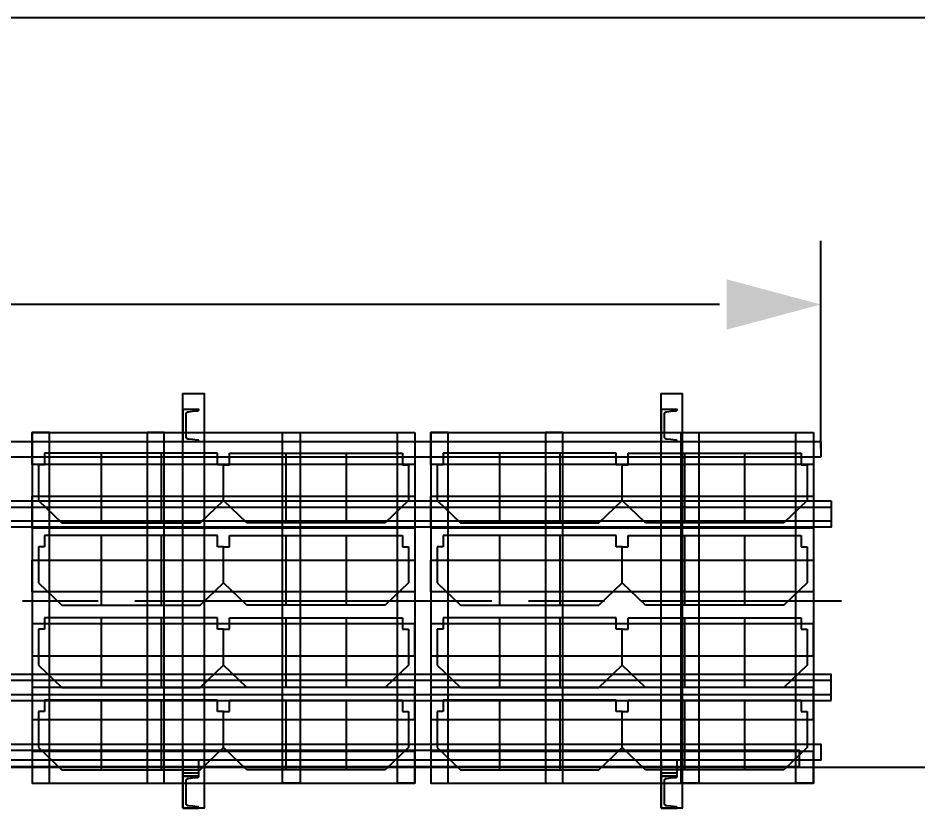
# Model space of a CAD drawing. Extents: x -115306 to 97263, y 46189 to 262006.
# Drawn here: x -1333 to 1489, y 122662 to 125140 of the extents above; entities that cross this region are included whole.
import ezdxf

# ---------------------------------------------------------------- set-up
doc = ezdxf.new("R2010")
doc.units = 0
doc.header["$LTSCALE"] = 508
doc.header["$PDMODE"] = 1
doc.header["$PDSIZE"] = -2
doc.linetypes.add('STYLE_06', pattern=[3.125, 2.083359, -0.347214, 0.347214, -0.347214])
doc.layers.get('0').update_dxf_attribs({"linetype": 'CONTINUOUS'})
doc.layers.get('DEFPOINTS').update_dxf_attribs({"linetype": 'CONTINUOUS'})
doc.layers.add('INSTALACION_NUEVA', color=7, linetype='CONTINUOUS')
doc.styles.add('ARIAL-B', font='arialbd.ttf')
doc.dimstyles.new('ISO', dxfattribs={"dimtxt": 282.222222, "dimasz": 317.5, "dimexe": 200, "dimexo": 0, "dimgap": 1, "dimtad": 1, "dimdec": 1, "dimzin": 15, "dimdsep": 46, "dimtxsty": 'ARIAL-B', "dimblk": 'VW_FILLEDARROW', "dimcen": 0, "dimadec": 0, "dimazin": 0, "dimtfac": 1, "dimtdec": 1, "dimtix": 1, "dimtmove": 0, "dimatfit": 0, "dimldrblk": 'VW_FILLEDARROW', "dimfxl": 1, "dimtolj": 1, "dimtzin": 15, "dimarcsym": 0})

# ---------------------------------------------------------------- blocks, each defined once
blk = doc.blocks.new('*U2631')
at = {"layer": 'INSTALACION_NUEVA', "color": 7, "linetype": 'Continuous'}
blk.add_line((9815.3, 34621.3), (9865.3, 34621.3), dxfattribs=at)
blk.add_lwpolyline([(9815.3, 34611.3), (9865.3, 34611.3), (9865.3, 34661.3), (9815.3, 34661.3)], close=True, dxfattribs=at)
blk = doc.blocks.new('*U2632')
at = {"layer": 'INSTALACION_NUEVA', "color": 7, "linetype": 'Continuous'}
blk.add_line((11315.3, 34621.3), (11365.3, 34621.3), dxfattribs=at)
blk.add_lwpolyline([(11315.3, 34611.3), (11365.3, 34611.3), (11365.3, 34661.3), (11315.3, 34661.3)], close=True, dxfattribs=at)
blk = doc.blocks.new('*U2635')
at = {"layer": 'INSTALACION_NUEVA', "color": 4, "linetype": 'Continuous'}
for points in [[(11848.3, 35474.3), (11848.3, 35392.3), (-14151.7, 35392.3), (-14151.7, 35474.3)], [(11848.3, 35455.3), (11848.3, 35411.3), (-14151.7, 35411.3), (-14151.7, 35455.3)]]:
    blk.add_lwpolyline(points, close=True, dxfattribs=at)
blk = doc.blocks.new('*U2636')
at = {"layer": 'INSTALACION_NUEVA', "color": 4, "linetype": 'Continuous'}
for points in [[(11848.3, 34848.3), (11848.3, 34930.3), (-14151.7, 34930.3), (-14151.7, 34848.3)], [(11848.3, 34867.3), (11848.3, 34911.3), (-14151.7, 34911.3), (-14151.7, 34867.3)]]:
    blk.add_lwpolyline(points, close=True, dxfattribs=at)
blk = doc.blocks.new('*U2637')
at = {"layer": 'INSTALACION_NUEVA', "color": 4, "linetype": 'STYLE_06'}
blk.add_line((-14147.9, 35161.3), (11852.1, 35161.3), dxfattribs=at)
at = {"layer": 'INSTALACION_NUEVA', "color": 7, "linetype": 'Continuous'}
for points in [[(9815.3, 34511.3), (9815.3, 35811.3), (9881.3, 35811.3), (9881.3, 34511.3)], [(11315.3, 34511.3), (11315.3, 35811.3), (11381.3, 35811.3), (11381.3, 34511.3)], [(9815.3, 35661.3), (9865.3, 35661.3), (9865.3, 35661.8), (9865.3, 35662.1), (9865.3, 35662.5), (9865.2, 35662.8), (9865, 35663.1), (9864.9, 35663.4), (9864.6, 35663.7), (9864.4, 35663.9), (9864.1, 35664.2), (9863.8, 35664.4), (9863.5, 35664.6), (9863.1, 35664.8), (9862.7, 35665), (9862.3, 35665.1), (9861.9, 35665.3), (9861.5, 35665.3), (9861, 35665.4), (9845.4, 35667), (9832.4, 35668.4), (9831.7, 35668.5), (9831, 35668.6), (9830.4, 35668.8), (9829.7, 35669), (9829.1, 35669.3), (9828.5, 35669.6), (9828, 35670), (9827.5, 35670.3), (9827, 35670.8), (9826.6, 35671.2), (9826.3, 35671.7), (9826, 35672.1), (9825.8, 35672.6), (9825.6, 35673.1), (9825.5, 35673.7), (9825.5, 35674.2), (9825.5, 35711.3), (9825.5, 35748.5), (9825.5, 35749), (9825.6, 35749.5), (9825.8, 35750), (9826, 35750.5), (9826.3, 35751), (9826.6, 35751.4), (9827, 35751.9), (9827.5, 35752.3), (9828, 35752.7), (9828.5, 35753), (9829.1, 35753.3), (9829.7, 35753.6), (9830.4, 35753.8), (9831, 35754), (9831.7, 35754.2), (9832.4, 35754.3), (9845.4, 35755.6), (9861, 35757.2), (9861.5, 35757.3), (9861.9, 35757.4), (9862.3, 35757.5), (9862.7, 35757.6), (9863.1, 35757.8), (9863.5, 35758), (9863.8, 35758.2), (9864.1, 35758.4), (9864.4, 35758.7), (9864.6, 35759), (9864.9, 35759.3), (9865, 35759.6), (9865.2, 35759.9), (9865.3, 35760.2), (9865.3, 35760.5), (9865.3, 35760.8), (9865.3, 35761.3), (9815.3, 35761.3), (9815.3, 35661.3)], [(11315.3, 35661.3), (11365.3, 35661.3), (11365.3, 35661.8), (11365.3, 35662.1), (11365.3, 35662.5), (11365.2, 35662.8), (11365, 35663.1), (11364.9, 35663.4), (11364.6, 35663.7), (11364.4, 35663.9), (11364.1, 35664.2), (11363.8, 35664.4), (11363.5, 35664.6), (11363.1, 35664.8), (11362.7, 35665), (11362.3, 35665.1), (11361.9, 35665.3), (11361.5, 35665.3), (11361, 35665.4), (11345.4, 35667), (11332.4, 35668.4), (11331.7, 35668.5), (11331, 35668.6), (11330.4, 35668.8), (11329.7, 35669), (11329.1, 35669.3), (11328.5, 35669.6), (11328, 35670), (11327.5, 35670.3), (11327, 35670.8), (11326.6, 35671.2), (11326.3, 35671.7), (11326, 35672.1), (11325.8, 35672.6), (11325.6, 35673.1), (11325.5, 35673.7), (11325.5, 35674.2), (11325.5, 35711.3), (11325.5, 35748.5), (11325.5, 35749), (11325.6, 35749.5), (11325.8, 35750), (11326, 35750.5), (11326.3, 35751), (11326.6, 35751.4), (11327, 35751.9), (11327.5, 35752.3), (11328, 35752.7), (11328.5, 35753), (11329.1, 35753.3), (11329.7, 35753.6), (11330.4, 35753.8), (11331, 35754), (11331.7, 35754.2), (11332.4, 35754.3), (11345.4, 35755.6), (11361, 35757.2), (11361.5, 35757.3), (11361.9, 35757.4), (11362.3, 35757.5), (11362.7, 35757.6), (11363.1, 35757.8), (11363.5, 35758), (11363.8, 35758.2), (11364.1, 35758.4), (11364.4, 35758.7), (11364.6, 35759), (11364.9, 35759.3), (11365, 35759.6), (11365.2, 35759.9), (11365.3, 35760.2), (11365.3, 35760.5), (11365.3, 35760.8), (11365.3, 35761.3), (11315.3, 35761.3), (11315.3, 35661.3)], [(11815.3, 35611.3), (-12684.7, 35611.3), (-12684.7, 35661.3), (11815.3, 35661.3)], [(-12684.7, 34711.3), (11815.3, 34711.3), (11815.3, 34661.3), (-12684.7, 34661.3)], [(9815.3, 34511.3), (9865.3, 34511.3), (9865.3, 34511.8), (9865.3, 34512.1), (9865.3, 34512.5), (9865.2, 34512.8), (9865, 34513.1), (9864.9, 34513.4), (9864.6, 34513.7), (9864.4, 34513.9), (9864.1, 34514.2), (9863.8, 34514.4), (9863.5, 34514.6), (9863.1, 34514.8), (9862.7, 34515), (9862.3, 34515.1), (9861.9, 34515.3), (9861.5, 34515.3), (9861, 34515.4), (9845.4, 34517), (9832.4, 34518.4), (9831.7, 34518.5), (9831, 34518.6), (9830.4, 34518.8), (9829.7, 34519), (9829.1, 34519.3), (9828.5, 34519.6), (9828, 34520), (9827.5, 34520.3), (9827, 34520.8), (9826.6, 34521.2), (9826.3, 34521.7), (9826, 34522.1), (9825.8, 34522.6), (9825.6, 34523.1), (9825.5, 34523.7), (9825.5, 34524.2), (9825.5, 34561.3), (9825.5, 34598.5), (9825.5, 34599), (9825.6, 34599.5), (9825.8, 34600), (9826, 34600.5), (9826.3, 34601), (9826.6, 34601.4), (9827, 34601.9), (9827.5, 34602.3), (9828, 34602.7), (9828.5, 34603), (9829.1, 34603.3), (9829.7, 34603.6), (9830.4, 34603.8), (9831, 34604), (9831.7, 34604.2), (9832.4, 34604.3), (9845.4, 34605.6), (9861, 34607.2), (9861.5, 34607.3), (9861.9, 34607.4), (9862.3, 34607.5), (9862.7, 34607.6), (9863.1, 34607.8), (9863.5, 34608), (9863.8, 34608.2), (9864.1, 34608.4), (9864.4, 34608.7), (9864.6, 34609), (9864.9, 34609.3), (9865, 34609.6), (9865.2, 34609.9), (9865.3, 34610.2), (9865.3, 34610.5), (9865.3, 34610.8), (9865.3, 34611.3), (9815.3, 34611.3), (9815.3, 34511.3)], [(11315.3, 34511.3), (11365.3, 34511.3), (11365.3, 34511.8), (11365.3, 34512.1), (11365.3, 34512.5), (11365.2, 34512.8), (11365, 34513.1), (11364.9, 34513.4), (11364.6, 34513.7), (11364.4, 34513.9), (11364.1, 34514.2), (11363.8, 34514.4), (11363.5, 34514.6), (11363.1, 34514.8), (11362.7, 34515), (11362.3, 34515.1), (11361.9, 34515.3), (11361.5, 34515.3), (11361, 34515.4), (11345.4, 34517), (11332.4, 34518.4), (11331.7, 34518.5), (11331, 34518.6), (11330.4, 34518.8), (11329.7, 34519), (11329.1, 34519.3), (11328.5, 34519.6), (11328, 34520), (11327.5, 34520.3), (11327, 34520.8), (11326.6, 34521.2), (11326.3, 34521.7), (11326, 34522.1), (11325.8, 34522.6), (11325.6, 34523.1), (11325.5, 34523.7), (11325.5, 34524.2), (11325.5, 34561.3), (11325.5, 34598.5), (11325.5, 34599), (11325.6, 34599.5), (11325.8, 34600), (11326, 34600.5), (11326.3, 34601), (11326.6, 34601.4), (11327, 34601.9), (11327.5, 34602.3), (11328, 34602.7), (11328.5, 34603), (11329.1, 34603.3), (11329.7, 34603.6), (11330.4, 34603.8), (11331, 34604), (11331.7, 34604.2), (11332.4, 34604.3), (11345.4, 34605.6), (11361, 34607.2), (11361.5, 34607.3), (11361.9, 34607.4), (11362.3, 34607.5), (11362.7, 34607.6), (11363.1, 34607.8), (11363.5, 34608), (11363.8, 34608.2), (11364.1, 34608.4), (11364.4, 34608.7), (11364.6, 34609), (11364.9, 34609.3), (11365, 34609.6), (11365.2, 34609.9), (11365.3, 34610.2), (11365.3, 34610.5), (11365.3, 34610.8), (11365.3, 34611.3), (11315.3, 34611.3), (11315.3, 34511.3)]]:
    blk.add_lwpolyline(points, close=True, dxfattribs=at)
at = {"layer": 'INSTALACION_NUEVA', "color": 4, "linetype": 'Continuous'}
blk.add_lwpolyline([(-14151.5, 34641.3), (11748.5, 34641.3), (11748.5, 34691.3), (-14151.5, 34691.3)], close=True, dxfattribs=at)
at = {"layer": 'INSTALACION_NUEVA', "color": 4}
for name in ['*U2635', '*U2636']:
    blk.add_blockref(name, (0, 0), dxfattribs=at)
at = {"layer": 'INSTALACION_NUEVA', "color": 7}
for name in ['*U2631', '*U2632']:
    blk.add_blockref(name, (0, 0), dxfattribs=at)
blk = doc.blocks.new('*U2642')
at = {"layer": 'INSTALACION_NUEVA', "color": 4, "linetype": 'STYLE_06'}
blk.add_line((-14086.6, 35161.4), (11880.4, 35161.4), dxfattribs=at)
at = {"layer": 'INSTALACION_NUEVA', "color": 4}
blk.add_blockref('*U2637', (0, 0), dxfattribs=at)
blk = doc.blocks.new('VW_FILLEDARROW')
at = {"color": 0}
blk.add_solid([(0, 0), (-0.9302, -0.2492), (-0.9302, 0.2492)], dxfattribs=at)
blk = doc.blocks.new('*D3640')
at = {"layer": 'DEFPOINTS', "color": 0, "linetype": 'Continuous'}
for p in [(-23315.6, 124241.7), (-23315.6, 123790.1), (1184.4, 123790.1)]:
    blk.add_point(p, dxfattribs=at)
at = {"layer": 'INSTALACION_NUEVA', "color": 0, "linetype": 'Continuous', "lineweight": -2}
for p, q in [((-23315.6, 123790.1), (-23315.6, 124441.7)), ((1184.4, 123790.1), (1184.4, 124441.7)), ((866.9, 124241.7), (-22998.1, 124241.7))]:
    blk.add_line(p, q, dxfattribs=at)
at = {"layer": 'INSTALACION_NUEVA', "color": 0, "linetype": 'Continuous', "lineweight": -2, "xscale": 317.5, "yscale": 317.5, "zscale": 317.5, "rotation": 180}
blk.add_blockref('VW_FILLEDARROW', (-23315.6, 124241.7), dxfattribs=at)
at = {"layer": 'INSTALACION_NUEVA', "color": 0, "linetype": 'Continuous', "lineweight": -2, "xscale": 317.5, "yscale": 317.5, "zscale": 317.5}
blk.add_blockref('VW_FILLEDARROW', (1184.4, 124241.7), dxfattribs=at)
at = {"layer": 'INSTALACION_NUEVA', "color": 0, "linetype": 'Continuous', "insert": (-11065.6, 124386.8), "char_height": 282.22, "attachment_point": 5, "style": 'ARIAL-B'}
blk.add_mtext('\\A1;24500', dxfattribs=at)
blk = doc.blocks.new('*U3269')
at = {"layer": 'INSTALACION_NUEVA', "color": 4, "linetype": 'Continuous'}
for points in [[(9342.6, 35689), (9342.6, 34589), (9396.6, 34589), (9396.6, 35689)], [(10542.6, 35689), (10542.6, 35589), (9342.6, 35589), (9342.6, 35689)], [(9702.6, 35689), (9702.6, 34589), (9756.6, 34589), (9756.6, 35689)], [(10182.6, 35689), (10182.6, 34589), (10127.6, 34589), (10127.6, 35689)], [(10542.6, 35689), (10542.6, 34589), (10487.6, 34589), (10487.6, 35689)], [(10542.6, 35489), (10542.6, 35389), (9342.6, 35389), (9342.6, 35489)], [(10542.6, 35289), (10542.6, 35189), (9342.6, 35189), (9342.6, 35289)], [(10542.6, 34989), (10542.6, 35089), (9342.6, 35089), (9342.6, 34989)], [(10542.6, 34789), (10542.6, 34889), (9342.6, 34889), (9342.6, 34789)], [(10542.6, 34589), (10542.6, 34689), (9342.6, 34689), (9342.6, 34589)]]:
    blk.add_lwpolyline(points, close=True, dxfattribs=at)
blk = doc.blocks.new('*U3270')
at = {"layer": 'INSTALACION_NUEVA', "color": 1, "linetype": 'Continuous'}
for p, q in [((9381.3, 35624), (9381.3, 35588)), ((9923.9, 35624), (9381.3, 35624)), ((9558.4, 35624), (9558.4, 35405.3)), ((9746.8, 35624), (9746.8, 35405.3)), ((9923.9, 35588), (9923.9, 35624)), ((9362.6, 35588), (9362.6, 35554.3)), ((9381.3, 35588), (9362.6, 35588)), ((9942.6, 35588), (9923.9, 35588)), ((9942.6, 35554.3), (9942.6, 35588)), ((9362.6, 35554.3), (9362.6, 35509.3)), ((9942.6, 35509.3), (9942.6, 35554.3)), ((9362.6, 35509.3), (9362.6, 35475.5)), ((9942.6, 35475.5), (9942.6, 35509.3)), ((9362.6, 35475.5), (9435.6, 35405.3)), ((9869.6, 35405.3), (9942.6, 35475.5)), ((9435.6, 35405.3), (9869.6, 35405.3))]:
    blk.add_line(p, q, dxfattribs=at)
blk = doc.blocks.new('*U3271')
at = {"layer": 'INSTALACION_NUEVA', "color": 1, "linetype": 'Continuous'}
for p, q in [((9381.3, 35366), (9381.3, 35330)), ((9923.9, 35366), (9381.3, 35366)), ((9558.4, 35366), (9558.4, 35147.3)), ((9746.8, 35366), (9746.8, 35147.3)), ((9923.9, 35330), (9923.9, 35366)), ((9362.6, 35330), (9362.6, 35296.3)), ((9381.3, 35330), (9362.6, 35330)), ((9942.6, 35330), (9923.9, 35330)), ((9942.6, 35296.3), (9942.6, 35330)), ((9362.6, 35296.3), (9362.6, 35251.3)), ((9942.6, 35251.3), (9942.6, 35296.3)), ((9362.6, 35251.3), (9362.6, 35217.5)), ((9942.6, 35217.5), (9942.6, 35251.3)), ((9362.6, 35217.5), (9435.6, 35147.3)), ((9869.6, 35147.3), (9942.6, 35217.5)), ((9435.6, 35147.3), (9869.6, 35147.3))]:
    blk.add_line(p, q, dxfattribs=at)
blk = doc.blocks.new('*U3272')
at = {"layer": 'INSTALACION_NUEVA', "color": 1, "linetype": 'Continuous'}
for p, q in [((9381.3, 35108), (9381.3, 35072)), ((9923.9, 35108), (9381.3, 35108)), ((9558.4, 35108), (9558.4, 34889.3)), ((9746.8, 35108), (9746.8, 34889.3)), ((9923.9, 35072), (9923.9, 35108)), ((9362.6, 35072), (9362.6, 35038.3)), ((9381.3, 35072), (9362.6, 35072)), ((9942.6, 35072), (9923.9, 35072)), ((9942.6, 35038.3), (9942.6, 35072)), ((9362.6, 35038.3), (9362.6, 34993.3)), ((9942.6, 34993.3), (9942.6, 35038.3)), ((9362.6, 34993.3), (9362.6, 34959.5)), ((9942.6, 34959.5), (9942.6, 34993.3)), ((9362.6, 34959.5), (9435.6, 34889.3)), ((9869.6, 34889.3), (9942.6, 34959.5)), ((9435.6, 34889.3), (9869.6, 34889.3))]:
    blk.add_line(p, q, dxfattribs=at)
blk = doc.blocks.new('*U3273')
at = {"layer": 'INSTALACION_NUEVA', "color": 1, "linetype": 'Continuous'}
for p, q in [((9381.3, 34850), (9381.3, 34814)), ((9923.9, 34850), (9381.3, 34850)), ((9558.4, 34850), (9558.4, 34631.3)), ((9746.8, 34850), (9746.8, 34631.3)), ((9923.9, 34814), (9923.9, 34850)), ((9362.6, 34814), (9362.6, 34780.3)), ((9381.3, 34814), (9362.6, 34814)), ((9942.6, 34814), (9923.9, 34814)), ((9942.6, 34780.3), (9942.6, 34814)), ((9362.6, 34780.3), (9362.6, 34735.3)), ((9942.6, 34735.3), (9942.6, 34780.3)), ((9362.6, 34735.3), (9362.6, 34701.5)), ((9942.6, 34701.5), (9942.6, 34735.3)), ((9362.6, 34701.5), (9435.6, 34631.3)), ((9869.6, 34631.3), (9942.6, 34701.5)), ((9435.6, 34631.3), (9869.6, 34631.3))]:
    blk.add_line(p, q, dxfattribs=at)
blk = doc.blocks.new('*U3274')
at = {"layer": 'INSTALACION_NUEVA', "color": 1}
for name in ['*U3270', '*U3271', '*U3272', '*U3273']:
    blk.add_blockref(name, (0, 0), dxfattribs=at)
blk = doc.blocks.new('*U3275')
at = {"layer": 'INSTALACION_NUEVA', "color": 1, "linetype": 'Continuous'}
for p, q in [((9961.3, 35624), (10503.9, 35624)), ((9961.3, 35588), (9961.3, 35624)), ((10138.4, 35624), (10138.4, 35405.3)), ((10326.8, 35624), (10326.8, 35405.3)), ((10503.9, 35624), (10503.9, 35588)), ((9942.6, 35588), (9961.3, 35588)), ((9942.6, 35554.3), (9942.6, 35588)), ((10503.9, 35588), (10522.6, 35588)), ((10522.6, 35588), (10522.6, 35554.3)), ((9942.6, 35509.3), (9942.6, 35554.3)), ((10522.6, 35554.3), (10522.6, 35509.3)), ((9942.6, 35475.5), (9942.6, 35509.3)), ((10522.6, 35509.3), (10522.6, 35475.5)), ((10015.6, 35405.3), (9942.6, 35475.5)), ((10522.6, 35475.5), (10449.6, 35405.3)), ((10449.6, 35405.3), (10015.6, 35405.3))]:
    blk.add_line(p, q, dxfattribs=at)
blk = doc.blocks.new('*U3276')
at = {"layer": 'INSTALACION_NUEVA', "color": 1, "linetype": 'Continuous'}
for p, q in [((9961.3, 35366), (10503.9, 35366)), ((9961.3, 35330), (9961.3, 35366)), ((10138.4, 35366), (10138.4, 35147.3)), ((10326.8, 35366), (10326.8, 35147.3)), ((10503.9, 35366), (10503.9, 35330)), ((9942.6, 35330), (9961.3, 35330)), ((9942.6, 35296.3), (9942.6, 35330)), ((10503.9, 35330), (10522.6, 35330)), ((10522.6, 35330), (10522.6, 35296.3)), ((9942.6, 35251.3), (9942.6, 35296.3)), ((10522.6, 35296.3), (10522.6, 35251.3)), ((9942.6, 35217.5), (9942.6, 35251.3)), ((10522.6, 35251.3), (10522.6, 35217.5)), ((10015.6, 35147.3), (9942.6, 35217.5)), ((10522.6, 35217.5), (10449.6, 35147.3)), ((10449.6, 35147.3), (10015.6, 35147.3))]:
    blk.add_line(p, q, dxfattribs=at)
blk = doc.blocks.new('*U3277')
at = {"layer": 'INSTALACION_NUEVA', "color": 1, "linetype": 'Continuous'}
for p, q in [((9961.3, 35108), (10503.9, 35108)), ((9961.3, 35072), (9961.3, 35108)), ((10138.4, 35108), (10138.4, 34889.3)), ((10326.8, 35108), (10326.8, 34889.3)), ((10503.9, 35108), (10503.9, 35072)), ((9942.6, 35072), (9961.3, 35072)), ((9942.6, 35038.3), (9942.6, 35072)), ((10503.9, 35072), (10522.6, 35072)), ((10522.6, 35072), (10522.6, 35038.3)), ((9942.6, 34993.3), (9942.6, 35038.3)), ((10522.6, 35038.3), (10522.6, 34993.3)), ((9942.6, 34959.5), (9942.6, 34993.3)), ((10522.6, 34993.3), (10522.6, 34959.5)), ((10015.6, 34889.3), (9942.6, 34959.5)), ((10522.6, 34959.5), (10449.6, 34889.3)), ((10449.6, 34889.3), (10015.6, 34889.3))]:
    blk.add_line(p, q, dxfattribs=at)
blk = doc.blocks.new('*U3278')
at = {"layer": 'INSTALACION_NUEVA', "color": 1, "linetype": 'Continuous'}
for p, q in [((9961.3, 34850), (10503.9, 34850)), ((9961.3, 34814), (9961.3, 34850)), ((10138.4, 34850), (10138.4, 34631.3)), ((10326.8, 34850), (10326.8, 34631.3)), ((10503.9, 34850), (10503.9, 34814)), ((9942.6, 34814), (9961.3, 34814)), ((9942.6, 34780.3), (9942.6, 34814)), ((10503.9, 34814), (10522.6, 34814)), ((10522.6, 34814), (10522.6, 34780.3)), ((9942.6, 34735.3), (9942.6, 34780.3)), ((10522.6, 34780.3), (10522.6, 34735.3)), ((9942.6, 34701.5), (9942.6, 34735.3)), ((10522.6, 34735.3), (10522.6, 34701.5)), ((10015.6, 34631.3), (9942.6, 34701.5)), ((10522.6, 34701.5), (10449.6, 34631.3)), ((10449.6, 34631.3), (10015.6, 34631.3))]:
    blk.add_line(p, q, dxfattribs=at)
blk = doc.blocks.new('*U3279')
at = {"layer": 'INSTALACION_NUEVA', "color": 1}
for name in ['*U3275', '*U3276', '*U3277', '*U3278']:
    blk.add_blockref(name, (0, 0), dxfattribs=at)
blk = doc.blocks.new('*U3280')
at = {"layer": 'INSTALACION_NUEVA', "color": 4}
for name in ['*U3269', '*U3274', '*U3279']:
    blk.add_blockref(name, (0, 0), dxfattribs=at)
blk = doc.blocks.new('*U3257')
at = {"layer": 'INSTALACION_NUEVA', "color": 4, "linetype": 'Continuous'}
for points in [[(10592.6, 35689), (10592.6, 34589), (10646.6, 34589), (10646.6, 35689)], [(11792.6, 35689), (11792.6, 35589), (10592.6, 35589), (10592.6, 35689)], [(10952.6, 35689), (10952.6, 34589), (11006.6, 34589), (11006.6, 35689)], [(11432.6, 35689), (11432.6, 34589), (11377.6, 34589), (11377.6, 35689)], [(11792.6, 35689), (11792.6, 34589), (11737.6, 34589), (11737.6, 35689)], [(11792.6, 35489), (11792.6, 35389), (10592.6, 35389), (10592.6, 35489)], [(11792.6, 35289), (11792.6, 35189), (10592.6, 35189), (10592.6, 35289)], [(11792.6, 34989), (11792.6, 35089), (10592.6, 35089), (10592.6, 34989)], [(11792.6, 34789), (11792.6, 34889), (10592.6, 34889), (10592.6, 34789)], [(11792.6, 34589), (11792.6, 34689), (10592.6, 34689), (10592.6, 34589)]]:
    blk.add_lwpolyline(points, close=True, dxfattribs=at)
blk = doc.blocks.new('*U3258')
at = {"layer": 'INSTALACION_NUEVA', "color": 1, "linetype": 'Continuous'}
for p, q in [((10631.3, 35624), (10631.3, 35588)), ((11173.9, 35624), (10631.3, 35624)), ((10808.4, 35624), (10808.4, 35405.3)), ((10996.8, 35624), (10996.8, 35405.3)), ((11173.9, 35588), (11173.9, 35624)), ((10612.6, 35588), (10612.6, 35554.3)), ((10631.3, 35588), (10612.6, 35588)), ((11192.6, 35588), (11173.9, 35588)), ((11192.6, 35554.3), (11192.6, 35588)), ((10612.6, 35554.3), (10612.6, 35509.3)), ((11192.6, 35509.3), (11192.6, 35554.3)), ((10612.6, 35509.3), (10612.6, 35475.5)), ((11192.6, 35475.5), (11192.6, 35509.3)), ((10612.6, 35475.5), (10685.6, 35405.3)), ((11119.6, 35405.3), (11192.6, 35475.5)), ((10685.6, 35405.3), (11119.6, 35405.3))]:
    blk.add_line(p, q, dxfattribs=at)
blk = doc.blocks.new('*U3259')
at = {"layer": 'INSTALACION_NUEVA', "color": 1, "linetype": 'Continuous'}
for p, q in [((10631.3, 35366), (10631.3, 35330)), ((11173.9, 35366), (10631.3, 35366)), ((10808.4, 35366), (10808.4, 35147.3)), ((10996.8, 35366), (10996.8, 35147.3)), ((11173.9, 35330), (11173.9, 35366)), ((10612.6, 35330), (10612.6, 35296.3)), ((10631.3, 35330), (10612.6, 35330)), ((11192.6, 35330), (11173.9, 35330)), ((11192.6, 35296.3), (11192.6, 35330)), ((10612.6, 35296.3), (10612.6, 35251.3)), ((11192.6, 35251.3), (11192.6, 35296.3)), ((10612.6, 35251.3), (10612.6, 35217.5)), ((11192.6, 35217.5), (11192.6, 35251.3)), ((10612.6, 35217.5), (10685.6, 35147.3)), ((11119.6, 35147.3), (11192.6, 35217.5)), ((10685.6, 35147.3), (11119.6, 35147.3))]:
    blk.add_line(p, q, dxfattribs=at)
blk = doc.blocks.new('*U3260')
at = {"layer": 'INSTALACION_NUEVA', "color": 1, "linetype": 'Continuous'}
for p, q in [((10631.3, 35108), (10631.3, 35072)), ((11173.9, 35108), (10631.3, 35108)), ((10808.4, 35108), (10808.4, 34889.3)), ((10996.8, 35108), (10996.8, 34889.3)), ((11173.9, 35072), (11173.9, 35108)), ((10612.6, 35072), (10612.6, 35038.3)), ((10631.3, 35072), (10612.6, 35072)), ((11192.6, 35072), (11173.9, 35072)), ((11192.6, 35038.3), (11192.6, 35072)), ((10612.6, 35038.3), (10612.6, 34993.3)), ((11192.6, 34993.3), (11192.6, 35038.3)), ((10612.6, 34993.3), (10612.6, 34959.5)), ((11192.6, 34959.5), (11192.6, 34993.3)), ((10612.6, 34959.5), (10685.6, 34889.3)), ((11119.6, 34889.3), (11192.6, 34959.5)), ((10685.6, 34889.3), (11119.6, 34889.3))]:
    blk.add_line(p, q, dxfattribs=at)
blk = doc.blocks.new('*U3261')
at = {"layer": 'INSTALACION_NUEVA', "color": 1, "linetype": 'Continuous'}
for p, q in [((10631.3, 34850), (10631.3, 34814)), ((11173.9, 34850), (10631.3, 34850)), ((10808.4, 34850), (10808.4, 34631.3)), ((10996.8, 34850), (10996.8, 34631.3)), ((11173.9, 34814), (11173.9, 34850)), ((10612.6, 34814), (10612.6, 34780.3)), ((10631.3, 34814), (10612.6, 34814)), ((11192.6, 34814), (11173.9, 34814)), ((11192.6, 34780.3), (11192.6, 34814)), ((10612.6, 34780.3), (10612.6, 34735.3)), ((11192.6, 34735.3), (11192.6, 34780.3)), ((10612.6, 34735.3), (10612.6, 34701.5)), ((11192.6, 34701.5), (11192.6, 34735.3)), ((10612.6, 34701.5), (10685.6, 34631.3)), ((11119.6, 34631.3), (11192.6, 34701.5)), ((10685.6, 34631.3), (11119.6, 34631.3))]:
    blk.add_line(p, q, dxfattribs=at)
blk = doc.blocks.new('*U3262')
at = {"layer": 'INSTALACION_NUEVA', "color": 1}
for name in ['*U3258', '*U3259', '*U3260', '*U3261']:
    blk.add_blockref(name, (0, 0), dxfattribs=at)
blk = doc.blocks.new('*U3263')
at = {"layer": 'INSTALACION_NUEVA', "color": 1, "linetype": 'Continuous'}
for p, q in [((11211.3, 35624), (11753.9, 35624)), ((11211.3, 35588), (11211.3, 35624)), ((11388.4, 35624), (11388.4, 35405.3)), ((11576.8, 35624), (11576.8, 35405.3)), ((11753.9, 35624), (11753.9, 35588)), ((11192.6, 35588), (11211.3, 35588)), ((11192.6, 35554.3), (11192.6, 35588)), ((11753.9, 35588), (11772.6, 35588)), ((11772.6, 35588), (11772.6, 35554.3)), ((11192.6, 35509.3), (11192.6, 35554.3)), ((11772.6, 35554.3), (11772.6, 35509.3)), ((11192.6, 35475.5), (11192.6, 35509.3)), ((11772.6, 35509.3), (11772.6, 35475.5)), ((11265.6, 35405.3), (11192.6, 35475.5)), ((11772.6, 35475.5), (11699.6, 35405.3)), ((11699.6, 35405.3), (11265.6, 35405.3))]:
    blk.add_line(p, q, dxfattribs=at)
blk = doc.blocks.new('*U3264')
at = {"layer": 'INSTALACION_NUEVA', "color": 1, "linetype": 'Continuous'}
for p, q in [((11211.3, 35366), (11753.9, 35366)), ((11211.3, 35330), (11211.3, 35366)), ((11388.4, 35366), (11388.4, 35147.3)), ((11576.8, 35366), (11576.8, 35147.3)), ((11753.9, 35366), (11753.9, 35330)), ((11192.6, 35330), (11211.3, 35330)), ((11192.6, 35296.3), (11192.6, 35330)), ((11753.9, 35330), (11772.6, 35330)), ((11772.6, 35330), (11772.6, 35296.3)), ((11192.6, 35251.3), (11192.6, 35296.3)), ((11772.6, 35296.3), (11772.6, 35251.3)), ((11192.6, 35217.5), (11192.6, 35251.3)), ((11772.6, 35251.3), (11772.6, 35217.5)), ((11265.6, 35147.3), (11192.6, 35217.5)), ((11772.6, 35217.5), (11699.6, 35147.3)), ((11699.6, 35147.3), (11265.6, 35147.3))]:
    blk.add_line(p, q, dxfattribs=at)
blk = doc.blocks.new('*U3265')
at = {"layer": 'INSTALACION_NUEVA', "color": 1, "linetype": 'Continuous'}
for p, q in [((11211.3, 35108), (11753.9, 35108)), ((11211.3, 35072), (11211.3, 35108)), ((11388.4, 35108), (11388.4, 34889.3)), ((11576.8, 35108), (11576.8, 34889.3)), ((11753.9, 35108), (11753.9, 35072)), ((11192.6, 35072), (11211.3, 35072)), ((11192.6, 35038.3), (11192.6, 35072)), ((11753.9, 35072), (11772.6, 35072)), ((11772.6, 35072), (11772.6, 35038.3)), ((11192.6, 34993.3), (11192.6, 35038.3)), ((11772.6, 35038.3), (11772.6, 34993.3)), ((11192.6, 34959.5), (11192.6, 34993.3)), ((11772.6, 34993.3), (11772.6, 34959.5)), ((11265.6, 34889.3), (11192.6, 34959.5)), ((11772.6, 34959.5), (11699.6, 34889.3)), ((11699.6, 34889.3), (11265.6, 34889.3))]:
    blk.add_line(p, q, dxfattribs=at)
blk = doc.blocks.new('*U3266')
at = {"layer": 'INSTALACION_NUEVA', "color": 1, "linetype": 'Continuous'}
for p, q in [((11211.3, 34850), (11753.9, 34850)), ((11211.3, 34814), (11211.3, 34850)), ((11388.4, 34850), (11388.4, 34631.3)), ((11576.8, 34850), (11576.8, 34631.3)), ((11753.9, 34850), (11753.9, 34814)), ((11192.6, 34814), (11211.3, 34814)), ((11192.6, 34780.3), (11192.6, 34814)), ((11753.9, 34814), (11772.6, 34814)), ((11772.6, 34814), (11772.6, 34780.3)), ((11192.6, 34735.3), (11192.6, 34780.3)), ((11772.6, 34780.3), (11772.6, 34735.3)), ((11192.6, 34701.5), (11192.6, 34735.3)), ((11772.6, 34735.3), (11772.6, 34701.5)), ((11265.6, 34631.3), (11192.6, 34701.5)), ((11772.6, 34701.5), (11699.6, 34631.3)), ((11699.6, 34631.3), (11265.6, 34631.3))]:
    blk.add_line(p, q, dxfattribs=at)
blk = doc.blocks.new('*U3267')
at = {"layer": 'INSTALACION_NUEVA', "color": 1}
for name in ['*U3263', '*U3264', '*U3265', '*U3266']:
    blk.add_blockref(name, (0, 0), dxfattribs=at)
blk = doc.blocks.new('*U3268')
at = {"layer": 'INSTALACION_NUEVA', "color": 4}
for name in ['*U3257', '*U3262', '*U3267']:
    blk.add_blockref(name, (0, 0), dxfattribs=at)

msp = doc.modelspace()

# ---------------------------------------------------------------- linework, layer by layer
at = {"layer": 'INSTALACION_NUEVA', "color": 4, "linetype": 'Continuous'}
msp.add_line((42539.76, 125140.22), (-35880.24, 125140.22), dxfattribs=at)
at = {"layer": 'INSTALACION_NUEVA', "linetype": 'Continuous'}
msp.add_line((-30845.04, 122790.67), (44033.92, 122790.67), dxfattribs=at)

# ---------------------------------------------------------------- block references
at = {"layer": 'INSTALACION_NUEVA', "color": 4}
for name in ['*U2642', '*U3280', '*U3268']:
    msp.add_blockref(name, (-10630.95, 88151.12), dxfattribs=at)

# ---------------------------------------------------------------- dimensions: what is measured, and where the dimension line sits
at = {"layer": 'INSTALACION_NUEVA', "color": 4, "linetype": 'Continuous'}
dim = msp.add_linear_dim(base=(-23315.6, 124241.73), p1=(1184.4, 123790.14), p2=(-23315.6, 123790.14), dimstyle='ISO', override={"dimgap": 1, "dimpost": '<>', "dimtxsty": 'ARIAL-B'}, dxfattribs=at)
dim.commit()
dim.dimension.update_dxf_attribs({"geometry": '*D3640', "text_midpoint": (-11065.6, 124386.83)})

doc.saveas('drawing.dxf')
